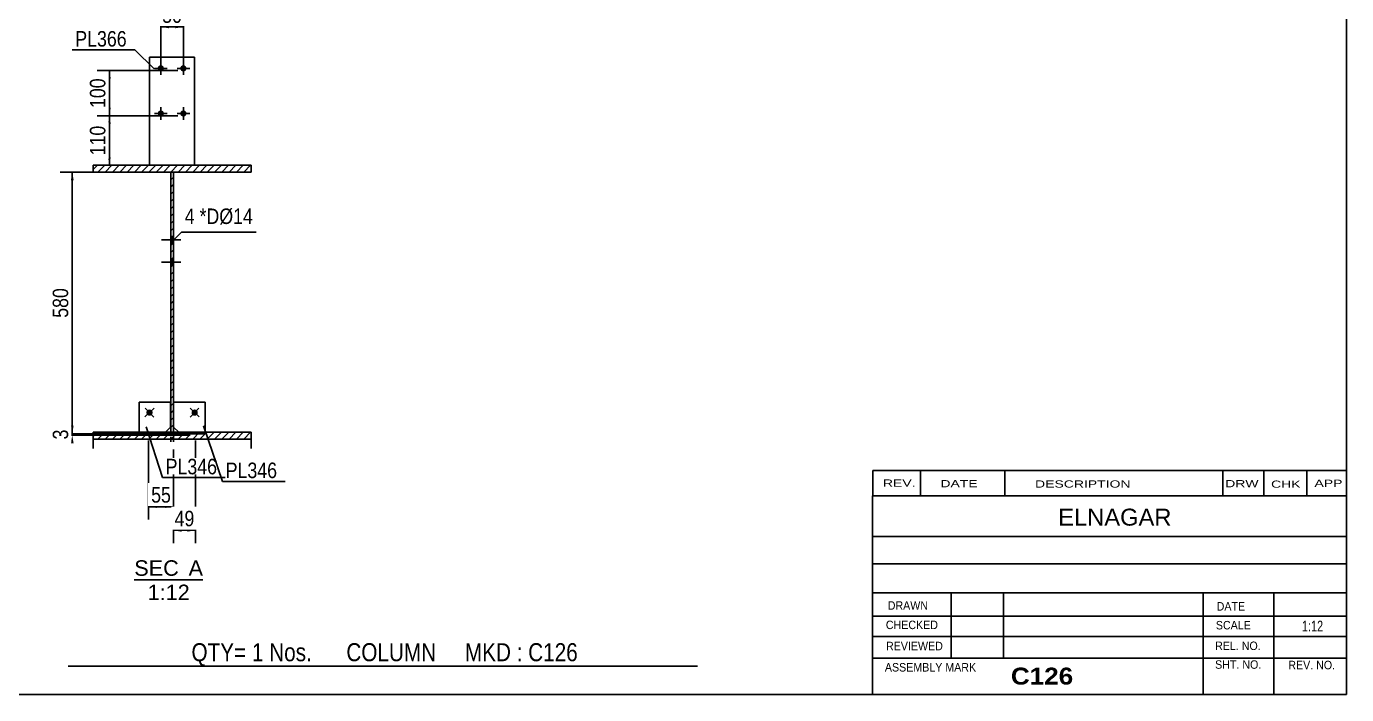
# Model space of a CAD drawing. Header units: millimetres. Extents: x -276 to 136, y -159 to 128.
# Drawn here: x -107.6 to 136.2, y -159.4 to -35.9 of the extents above; entities that cross this region are included whole.
import ezdxf

# ---------------------------------------------------------------- set-up
doc = ezdxf.new("R2010")
doc.units = ezdxf.units.MM
doc.linetypes.add('DXK_LINE_DOT1', pattern=[1.8814, 0.9407, -0.9407])
doc.styles.add('Arial', font='ARIAL.TTF', dxfattribs={"height": 0.2})
doc.styles.add('Arial Bold', font='ARIALBD.TTF', dxfattribs={"height": 0.2})
doc.styles.add('Arial Narrow', font='ARIALN.TTF', dxfattribs={"height": 0.2})

# ---------------------------------------------------------------- blocks, each defined once
blk = doc.blocks.new('Unknown-623260440-1210')
at = {"color": 5, "linetype": 'Continuous'}
for p, q in [((136.25, -159.38), (136.25, 127.62)), ((-273.75, -159.38), (136.25, -159.38))]:
    blk.add_line(p, q, dxfattribs=at)
blk = doc.blocks.new('Unknown-623260440-12 - 1256')
at = {"color": 1, "linetype": 'Continuous'}
blk.add_line((-87.69, -138.18), (-75, -138.18), dxfattribs=at)
at = {"color": 0, "linetype": 'Continuous'}
for points in [[(-79.46, -137.43), (-79.46, -134.43), (-87.69, -134.43), (-87.69, -137.43)], [(-75, -137.43), (-75, -134.43), (-77.66, -134.43), (-77.66, -137.43)], [(-77.45, -141.93), (-77.45, -138.93), (-85.23, -138.93), (-85.23, -141.93)]]:
    blk.add_wipeout(points, dxfattribs=at)
at = {"color": 136, "linetype": 'Continuous', "style": 'Arial'}
for s, height, p in [('SEC', 2.865, (-87.69, -137.43)), ('A', 2.87, (-77.66, -137.43)), ('1:12', 2.865, (-85.23, -141.93))]:
    blk.add_text(s, height=height, dxfattribs=at).set_placement(p)
blk = doc.blocks.new('Part-623260440-1292 - 1256')
at = {"color": 2, "linetype": 'Continuous'}
for p, q in [((-84.87, -41.59), (-76.54, -41.59)), ((-84.87, -41.59), (-84.87, -61.59)), ((-76.54, -41.59), (-76.54, -61.59))]:
    blk.add_line(p, q, dxfattribs=at)
at = {"color": 7, "linetype": 'DXK_LINE_DOT1'}
blk.add_line((-84.87, -61.59), (-76.54, -61.59), dxfattribs=at)
blk = doc.blocks.new('Part-623260440-1315 - 1256')
at = {"color": 2, "linetype": 'Continuous'}
for p, q in [((-86.81, -110.9), (-86.81, -105.37)), ((-86.81, -105.37), (-80.98, -105.37)), ((-80.98, -105.37), (-80.98, -109.95)), ((-80.98, -109.95), (-81.93, -110.9))]:
    blk.add_line(p, q, dxfattribs=at)
at = {"color": 7, "linetype": 'DXK_LINE_DOT1'}
for p, q in [((-86.81, -110.9), (-86.81, -111.2)), ((-86.81, -111.2), (-82.23, -111.2)), ((-81.93, -110.9), (-82.23, -111.2))]:
    blk.add_line(p, q, dxfattribs=at)
blk = doc.blocks.new('Part-623260440-1320 - 1256')
at = {"color": 2, "linetype": 'Continuous'}
for p, q in [((-80.43, -109.95), (-80.43, -105.37)), ((-80.43, -105.37), (-74.6, -105.37)), ((-74.6, -105.37), (-74.6, -110.9)), ((-80.43, -109.95), (-79.47, -110.9))]:
    blk.add_line(p, q, dxfattribs=at)
at = {"color": 7, "linetype": 'DXK_LINE_DOT1'}
for p, q in [((-79.47, -110.9), (-79.18, -111.2)), ((-74.6, -111.2), (-79.18, -111.2)), ((-74.6, -110.9), (-74.6, -111.2))]:
    blk.add_line(p, q, dxfattribs=at)
blk = doc.blocks.new('Bolt-623260440-1325 - 1256')
at = {"linetype": 'Continuous'}
blk.add_hatch(color=3, dxfattribs=at).paths.add_polyline_path([(-76.11, -107.68, -1), (-76.96, -106.88, -1)])
at = {"color": 3, "linetype": 'Continuous'}
for p, q in [((-75.69, -108.08), (-77.39, -106.48)), ((-75.74, -106.43), (-77.34, -108.13))]:
    blk.add_line(p, q, dxfattribs=at)
blk = doc.blocks.new('Bolt-623260440-1326 - 1256')
at = {"linetype": 'Continuous'}
blk.add_hatch(color=3, dxfattribs=at).paths.add_polyline_path([(-84.45, -106.88, -1), (-85.29, -107.68, -1)])
at = {"color": 3, "linetype": 'Continuous'}
for p, q in [((-84.02, -106.48), (-85.72, -108.08)), ((-85.67, -106.43), (-84.07, -108.13))]:
    blk.add_line(p, q, dxfattribs=at)
blk = doc.blocks.new('Bolt-623260440-1327 - 1256')
at = {"linetype": 'Continuous'}
for points in [[(-82.2, -43.68, -1), (-83.37, -43.68, -1)], [(-78.04, -43.68, -1), (-79.2, -43.68, -1)], [(-82.2, -52.01, -1), (-83.37, -52.01, -1)], [(-78.04, -52.01, -1), (-79.2, -52.01, -1)]]:
    blk.add_hatch(color=3, dxfattribs=at).paths.add_polyline_path(points)
at = {"color": 3, "linetype": 'Continuous'}
for p, q in [((-81.62, -43.68), (-83.95, -43.68)), ((-82.79, -42.51), (-82.79, -44.84)), ((-77.45, -43.68), (-79.79, -43.68)), ((-78.62, -42.51), (-78.62, -44.84)), ((-82.79, -50.84), (-82.79, -53.18)), ((-78.62, -50.84), (-78.62, -53.18)), ((-81.62, -52.01), (-83.95, -52.01)), ((-77.45, -52.01), (-79.79, -52.01))]:
    blk.add_line(p, q, dxfattribs=at)
blk = doc.blocks.new('Part-623260440-1331 - 1256')
at = {"linetype": 'Continuous'}
h = blk.add_hatch(dxfattribs=at)
h.set_pattern_fill('', scale=0.3, style=0, pattern_type=0)
h.set_pattern_definition([(45, (-66.12, -62.8438), (-0.67352, 0.67352), [])])
h.paths.add_polyline_path([(-95.29, -62.84), (-66.12, -62.84), (-66.12, -61.59), (-95.29, -61.59)])
at = {"color": 2, "linetype": 'Continuous'}
for p, q in [((-95.29, -62.84), (-95.29, -61.59)), ((-95.29, -61.59), (-66.12, -61.59)), ((-66.12, -62.84), (-95.29, -62.84)), ((-66.12, -61.59), (-66.12, -62.84))]:
    blk.add_line(p, q, dxfattribs=at)
blk = doc.blocks.new('Part-623260440-1349 - 1256')
at = {"linetype": 'Continuous'}
h = blk.add_hatch(dxfattribs=at)
h.set_pattern_fill('', scale=0.3, style=0, pattern_type=0)
h.set_pattern_definition([(45, (-66.12, -112.1578), (-0.67352, 0.67352), [])])
h.paths.add_polyline_path([(-95.29, -112.16), (-66.12, -112.16), (-66.12, -110.9), (-95.29, -110.9)])
at = {"color": 7, "linetype": 'DXK_LINE_DOT1'}
for p, q in [((-95.29, -110.9), (-95.29, -112.16)), ((-66.12, -110.9), (-66.12, -112.16))]:
    blk.add_line(p, q, dxfattribs=at)
at = {"color": 2, "linetype": 'Continuous'}
for p, q in [((-95.29, -112.16), (-95.29, -110.9)), ((-95.29, -110.9), (-66.12, -110.9)), ((-95.29, -112.16), (-95.29, -113.94)), ((-66.12, -112.16), (-95.29, -112.16)), ((-66.12, -110.9), (-66.12, -112.16)), ((-66.12, -112.16), (-66.12, -113.94))]:
    blk.add_line(p, q, dxfattribs=at)
blk = doc.blocks.new('Part-623260440-1353 - 1256')
at = {"linetype": 'Continuous'}
h = blk.add_hatch(dxfattribs=at)
h.set_pattern_fill('', scale=0.3, style=0, pattern_type=0)
h.set_pattern_definition([(45, (-80.4534, -110.9036), (-0.67352, 0.67352), [])])
h.paths.add_polyline_path([(-80.95, -110.9), (-80.45, -110.9), (-80.45, -62.84), (-80.95, -62.84)])
at = {"color": 2, "linetype": 'Continuous'}
for p, q in [((-80.95, -110.9), (-80.95, -62.84)), ((-80.95, -62.84), (-80.45, -62.84)), ((-80.45, -62.84), (-80.45, -110.9)), ((-80.45, -110.9), (-80.95, -110.9))]:
    blk.add_line(p, q, dxfattribs=at)
at = {"color": 7, "linetype": 'DXK_LINE_DOT1'}
for p, q in [((-80.95, -112.68), (-80.95, -110.9)), ((-80.45, -112.68), (-80.45, -110.9))]:
    blk.add_line(p, q, dxfattribs=at)
blk = doc.blocks.new('Bolt-623260440-1359 - 1256')
at = {"linetype": 'Continuous'}
for points in [[(-80.95, -74.76), (-80.95, -75.93), (-80.45, -75.93), (-80.45, -74.76)], [(-80.95, -74.76), (-80.95, -75.93), (-80.45, -75.93), (-80.45, -74.76)], [(-80.95, -78.93), (-80.95, -80.09), (-80.45, -80.09), (-80.45, -78.93)], [(-80.95, -78.93), (-80.95, -80.09), (-80.45, -80.09), (-80.45, -78.93)]]:
    blk.add_hatch(color=3, dxfattribs=at).paths.add_polyline_path(points)
at = {"color": 3, "linetype": 'Continuous'}
for p, q in [((-79.09, -75.34), (-82.67, -75.34)), ((-79.09, -75.34), (-82.67, -75.34)), ((-80.45, -74.76), (-80.95, -74.76)), ((-80.45, -74.76), (-80.95, -74.76)), ((-80.45, -75.93), (-80.95, -75.93)), ((-80.45, -75.93), (-80.95, -75.93)), ((-79.09, -79.51), (-82.67, -79.51)), ((-79.09, -79.51), (-82.67, -79.51)), ((-80.45, -78.93), (-80.95, -78.93)), ((-80.45, -78.93), (-80.95, -78.93)), ((-80.45, -80.09), (-80.95, -80.09)), ((-80.45, -80.09), (-80.95, -80.09))]:
    blk.add_line(p, q, dxfattribs=at)
blk = doc.blocks.new('StraightDimension-623260440-1372 - 1256')
at = {"linetype": 'Continuous'}
for points in [[(-83.54, -124.91), (-85.04, -124.66), (-83.54, -124.41)], [(-81.95, -124.41), (-80.45, -124.66), (-81.95, -124.91)]]:
    blk.add_hatch(color=7, dxfattribs=at).paths.add_polyline_path(points)
at = {"color": 7, "linetype": 'Continuous'}
for p, q in [((-85.04, -112.45), (-85.04, -127.06)), ((-80.45, -114.11), (-80.45, -127.06)), ((-85.04, -124.66), (-80.45, -124.66))]:
    blk.add_line(p, q, dxfattribs=at)
at = {"color": 0}
blk.add_wipeout([(-80.32, -124.51), (-80.32, -120.31), (-85.17, -120.31), (-85.17, -124.51)], dxfattribs=at)
at = {"color": 3, "style": 'Arial Narrow'}
blk.add_text('55', height=2.863, dxfattribs=at).set_placement((-84.57, -123.91))
blk = doc.blocks.new('StraightDimension-623260440-1399 - 1256')
at = {"linetype": 'Continuous'}
for points in [[(-81.29, -36.27), (-82.79, -36.02), (-81.29, -35.77)], [(-80.12, -35.77), (-78.62, -36.02), (-80.12, -36.27)]]:
    blk.add_hatch(color=7, dxfattribs=at).paths.add_polyline_path(points)
at = {"color": 7, "linetype": 'Continuous'}
for p, q in [((-82.79, -43.09), (-82.79, -33.77)), ((-78.62, -43.09), (-78.62, -33.77)), ((-82.79, -36.02), (-78.62, -36.02))]:
    blk.add_line(p, q, dxfattribs=at)
at = {"color": 0}
blk.add_wipeout([(-78.28, -35.87), (-78.28, -31.67), (-83.13, -31.67), (-83.13, -35.87)], dxfattribs=at)
at = {"color": 3, "style": 'Arial Narrow'}
blk.add_text('50', height=2.863, dxfattribs=at).set_placement((-82.53, -35.27))
blk = doc.blocks.new('StraightDimension-623260440-1412 - 1256')
at = {"linetype": 'Continuous'}
for points in [[(-92.53, -53.93), (-92.28, -52.43), (-92.03, -53.93)], [(-92.03, -60.09), (-92.28, -61.59), (-92.53, -60.09)]]:
    blk.add_hatch(color=7, dxfattribs=at).paths.add_polyline_path(points)
at = {"color": 7, "linetype": 'Continuous'}
for p, q in [((-79.62, -52.43), (-94.53, -52.43)), ((-92.28, -61.59), (-92.28, -52.43)), ((-67.12, -61.59), (-94.53, -61.59))]:
    blk.add_line(p, q, dxfattribs=at)
at = {"color": 0}
blk.add_wipeout([(-92.43, -53.67), (-96.63, -53.67), (-96.63, -60.35), (-92.43, -60.35)], dxfattribs=at)
at = {"color": 3, "style": 'Arial Narrow'}
blk.add_text('110', height=2.863, rotation=90.0002, dxfattribs=at).set_placement((-93.03, -59.75))
blk = doc.blocks.new('StraightDimension-623260440-1422 - 1256')
at = {"linetype": 'Continuous'}
for points in [[(-92.53, -45.59), (-92.28, -44.09), (-92.03, -45.59)], [(-92.03, -50.93), (-92.28, -52.43), (-92.53, -50.93)]]:
    blk.add_hatch(color=7, dxfattribs=at).paths.add_polyline_path(points)
at = {"color": 7, "linetype": 'Continuous'}
for p, q in [((-79.62, -44.09), (-94.53, -44.09)), ((-92.28, -52.43), (-92.28, -44.09)), ((-79.62, -52.43), (-94.53, -52.43))]:
    blk.add_line(p, q, dxfattribs=at)
at = {"color": 0}
blk.add_wipeout([(-92.43, -44.92), (-96.63, -44.92), (-96.63, -51.6), (-92.43, -51.6)], dxfattribs=at)
at = {"color": 3, "style": 'Arial Narrow'}
blk.add_text('100', height=2.863, rotation=90.0002, dxfattribs=at).set_placement((-93.03, -51))
blk = doc.blocks.new('StraightDimension-623260440-1433 - 1256')
at = {"linetype": 'Continuous'}
for points in [[(-78.95, -129.28), (-80.45, -129.03), (-78.95, -128.78)], [(-77.87, -128.78), (-76.37, -129.03), (-77.87, -129.28)]]:
    blk.add_hatch(color=7, dxfattribs=at).paths.add_polyline_path(points)
at = {"color": 7, "linetype": 'Continuous'}
for p, q in [((-76.37, -112.45), (-76.37, -131.43)), ((-80.45, -115.92), (-80.45, -131.43)), ((-80.45, -129.03), (-76.37, -129.03))]:
    blk.add_line(p, q, dxfattribs=at)
at = {"color": 0}
blk.add_wipeout([(-75.98, -128.88), (-75.98, -124.68), (-80.84, -124.68), (-80.84, -128.88)], dxfattribs=at)
at = {"color": 3, "style": 'Arial Narrow'}
blk.add_text('49', height=2.863, dxfattribs=at).set_placement((-80.24, -128.28))
blk = doc.blocks.new('StraightDimension-623260440-2615 - 1256')
at = {"linetype": 'Continuous'}
for points in [[(-99.39, -64.34), (-99.14, -62.84), (-98.89, -64.34)], [(-98.89, -109.7), (-99.14, -111.2), (-99.39, -109.7)]]:
    blk.add_hatch(color=7, dxfattribs=at).paths.add_polyline_path(points)
at = {"color": 7, "linetype": 'Continuous'}
for p, q in [((-67.12, -62.84), (-101.39, -62.84)), ((-99.14, -111.2), (-99.14, -62.84)), ((-75.6, -111.2), (-101.39, -111.2))]:
    blk.add_line(p, q, dxfattribs=at)
at = {"color": 0}
blk.add_wipeout([(-99.29, -83.68), (-103.49, -83.68), (-103.49, -90.36), (-99.29, -90.36)], dxfattribs=at)
at = {"color": 3, "style": 'Arial Narrow'}
blk.add_text('580', height=2.863, rotation=90.0002, dxfattribs=at).set_placement((-99.89, -89.76))
blk = doc.blocks.new('StraightDimension-623260440-2616 - 1256')
at = {"linetype": 'Continuous'}
for points in [[(-98.89, -109.7), (-99.14, -111.2), (-99.39, -109.7)], [(-99.39, -112.95), (-99.14, -111.45), (-98.89, -112.95)]]:
    blk.add_hatch(color=7, dxfattribs=at).paths.add_polyline_path(points)
at = {"color": 7, "linetype": 'Continuous'}
for p, q in [((-75.6, -111.2), (-101.39, -111.2)), ((-77.37, -111.45), (-101.39, -111.45)), ((-99.14, -111.45), (-99.14, -111.2))]:
    blk.add_line(p, q, dxfattribs=at)
at = {"color": 0}
blk.add_wipeout([(-99.29, -109.81), (-103.49, -109.81), (-103.49, -112.84), (-99.29, -112.84)], dxfattribs=at)
at = {"color": 3, "style": 'Arial Narrow'}
blk.add_text('3', height=2.86, rotation=90.0002, dxfattribs=at).set_placement((-99.89, -112.24))
blk = doc.blocks.new('CBS_CALLOFF-623260440-10176')
at = {"color": 7, "linetype": 'Continuous'}
blk.add_line((-99.87, -154.11), (16.36, -154.13), dxfattribs=at)
at = {"color": 3, "linetype": 'Continuous', "style": 'Arial Narrow'}
blk.add_text('QTY= 1 Nos.      COLUMN     MKD : C126', height=3.3405, dxfattribs=at).set_placement((-77.12, -153.22))
blk = doc.blocks.new('CBS_NAME_BLOG-623260440-10177')
at = {"color": 7, "linetype": 'Continuous'}
for p, q in [((48.66, -159.34), (48.65, -122.63)), ((48.66, -122.63), (136.17, -122.63)), ((48.66, -130.17), (136.17, -130.17)), ((48.73, -135.22), (136.25, -135.22)), ((48.66, -140.6), (136.17, -140.6)), ((63.18, -152.7), (63.18, -140.6)), ((72.86, -152.68), (72.86, -140.61)), ((109.78, -159.34), (109.78, -140.61)), ((122.83, -159.34), (122.83, -140.6)), ((48.66, -144.9), (136.25, -144.88)), ((48.66, -148.64), (136.17, -148.64)), ((48.66, -152.68), (136.17, -152.68)), ((48.65, -159.38), (136.25, -159.38))]:
    blk.add_line(p, q, dxfattribs=at)
at = {"color": 3, "linetype": 'Continuous', "style": 'Arial'}
blk.add_text('ELNAGAR', height=3.133, dxfattribs=at).set_placement((82.98, -128.16))
at = {"color": 3, "linetype": 'Continuous'}
for s, height, style, width, p in [('DRAWN', 1.566, 'Arial', 0.9, (51.49, -143.7)), ('DATE', 1.566, 'Arial', 0.9, (112.25, -143.86)), ('CHECKED', 1.566, 'Arial', 0.9, (51.14, -147.28)), ('SCALE', 1.566, 'Arial', 0.9, (112.1, -147.34)), ('1:12', 1.957, 'Arial Narrow', 0.9, (127.99, -147.7)), ('REVIEWED', 1.566, 'Arial', 0.9, (51.17, -151.19)), ('REL. NO.', 1.566, 'Arial', 0.9, (111.96, -151.15)), ('ASSEMBLY MARK', 1.5663, 'Arial', 0.9, (50.96, -155.12)), ('SHT. NO.', 1.566, 'Arial', 0.9, (111.96, -154.61)), ('REV. NO.', 1.566, 'Arial', 0.9, (125.48, -154.7)), ('C126', 3.131, 'Arial Bold', 1.1, (74.24, -157.53))]:
    blk.add_text(s, height=height, dxfattribs=dict(at, style=style, width=width)).set_placement(p)
blk = doc.blocks.new('CBS_REVISION-623260440-10178')
at = {"color": 7, "linetype": 'Continuous'}
for p, q in [((48.74, -118), (136.24, -118)), ((48.74, -118), (48.74, -122.63)), ((57.54, -118), (57.54, -122.63)), ((73.13, -118), (73.13, -122.57)), ((113.39, -118), (113.39, -122.63)), ((120.93, -118), (120.93, -122.63)), ((128.88, -118), (128.88, -122.63)), ((48.74, -122.63), (136.24, -122.63))]:
    blk.add_line(p, q, dxfattribs=at)
at = {"color": 7, "style": 'Arial Narrow', "width": 1.7}
for s, height, p in [('REV.', 1.326, (50.6, -120.96)), ('DATE', 1.326, (61.22, -121.07)), ('DESCRIPTION', 1.3257, (78.7, -121.13)), ('DRW', 1.326, (113.82, -121.07)), ('CHK', 1.326, (122.3, -121.16)), ('APP', 1.326, (130.31, -121))]:
    blk.add_text(s, height=height, dxfattribs=at).set_placement(p)
blk = doc.blocks.new('Mark-623260440-1311 - 1256')
at = {"color": 0}
blk.add_wipeout([(-72.39, -118.68), (-72.39, -115.68), (-81.89, -115.68), (-81.89, -118.68)], dxfattribs=at)
blk.add_wipeout([(-72.39, -118.68), (-72.39, -115.68), (-81.89, -115.68), (-81.89, -118.68)], dxfattribs=at)
at = {"color": 7, "linetype": 'Continuous'}
for p, q in [((-85.49, -109.88), (-82.49, -119.28)), ((-82.49, -119.28), (-70.89, -119.28))]:
    blk.add_line(p, q, dxfattribs=at)
at = {"color": 3, "style": 'Arial Narrow'}
blk.add_text('PL346', height=2.863, dxfattribs=at).set_placement((-81.89, -118.68))
blk = doc.blocks.new('Mark-623260440-1287 - 1256')
at = {"color": 7, "linetype": 'Continuous'}
blk.add_line((-84.04, -43.78), (-87.58, -40.25), dxfattribs=at)
at = {"color": 0}
blk.add_wipeout([(-89.08, -39.65), (-89.08, -36.65), (-98.58, -36.65), (-98.58, -39.65)], dxfattribs=at)
blk.add_wipeout([(-89.08, -39.65), (-89.08, -36.65), (-98.58, -36.65), (-98.58, -39.65)], dxfattribs=at)
at = {"color": 7, "linetype": 'Continuous'}
blk.add_line((-99.18, -40.25), (-87.58, -40.25), dxfattribs=at)
at = {"color": 3, "style": 'Arial Narrow'}
blk.add_text('PL366', height=2.863, dxfattribs=at).set_placement((-98.58, -39.65))
blk = doc.blocks.new('Mark-623260440-1316 - 1256')
at = {"color": 0}
blk.add_wipeout([(-61.3, -119.38), (-61.3, -116.38), (-70.8, -116.38), (-70.8, -119.38)], dxfattribs=at)
blk.add_wipeout([(-61.3, -119.38), (-61.3, -116.38), (-70.8, -116.38), (-70.8, -119.38)], dxfattribs=at)
at = {"color": 7, "linetype": 'Continuous'}
for p, q in [((-74.9, -109.72), (-71.4, -119.98)), ((-71.4, -119.98), (-59.8, -119.98))]:
    blk.add_line(p, q, dxfattribs=at)
at = {"color": 3, "style": 'Arial Narrow'}
blk.add_text('PL346', height=2.863, dxfattribs=at).set_placement((-70.8, -119.38))
blk = doc.blocks.new('Mark-623260440-2550 - 1256')
at = {"color": 7, "linetype": 'Continuous'}
for p, q in [((-80.37, -75.34), (-78.96, -73.93)), ((-78.96, -73.93), (-65.16, -73.93))]:
    blk.add_line(p, q, dxfattribs=at)
at = {"color": 0}
blk.add_wipeout([(-76.53, -72.43), (-76.53, -69.43), (-78.36, -69.43), (-78.36, -72.43)], dxfattribs=at)
blk.add_wipeout([(-76.53, -72.43), (-76.53, -69.43), (-78.36, -69.43), (-78.36, -72.43)], dxfattribs=at)
blk.add_wipeout([(-71.98, -72.43), (-71.98, -69.43), (-75.63, -69.43), (-75.63, -72.43)], dxfattribs=at)
blk.add_wipeout([(-71.98, -72.43), (-71.98, -69.43), (-75.63, -69.43), (-75.63, -72.43)], dxfattribs=at)
at = {"color": 3, "style": 'Arial Narrow'}
blk.add_text('4', height=2.86, dxfattribs=at).set_placement((-78.36, -72.43))
at = {"color": 0}
blk.add_wipeout([(-65.76, -72.43), (-65.76, -69.43), (-71.98, -69.43), (-71.98, -72.43)], dxfattribs=at)
blk.add_wipeout([(-65.76, -72.43), (-65.76, -69.43), (-71.98, -69.43), (-71.98, -72.43)], dxfattribs=at)
at = {"color": 3, "style": 'Arial Narrow'}
for s, p in [('*D', (-75.63, -72.43)), ('Ø14', (-71.98, -72.43))]:
    blk.add_text(s, height=2.863, dxfattribs=at).set_placement(p)

msp = doc.modelspace()

# ---------------------------------------------------------------- block references
for name in ['Unknown-623260440-1210', 'Part-623260440-1292 - 1256', 'Bolt-623260440-1327 - 1256', 'Part-623260440-1331 - 1256', 'Part-623260440-1353 - 1256', 'Bolt-623260440-1359 - 1256', 'Part-623260440-1315 - 1256', 'Bolt-623260440-1326 - 1256', 'Part-623260440-1320 - 1256', 'Bolt-623260440-1325 - 1256', 'Part-623260440-1349 - 1256', 'CBS_REVISION-623260440-10178', 'CBS_NAME_BLOG-623260440-10177', 'CBS_CALLOFF-623260440-10176']:
    msp.add_blockref(name, (0, 0))

# ---------------------------------------------------------------- next in the draw order: block references
for name in ['StraightDimension-623260440-1399 - 1256', 'StraightDimension-623260440-1412 - 1256', 'StraightDimension-623260440-2615 - 1256', 'StraightDimension-623260440-1372 - 1256', 'Unknown-623260440-12 - 1256']:
    msp.add_blockref(name, (0, 0))

# ---------------------------------------------------------------- next in the draw order: block references
for name in ['StraightDimension-623260440-1422 - 1256', 'Mark-623260440-2550 - 1256', 'StraightDimension-623260440-1433 - 1256']:
    msp.add_blockref(name, (0, 0))

# ---------------------------------------------------------------- next in the draw order: block references
for name in ['Mark-623260440-1287 - 1256', 'StraightDimension-623260440-2616 - 1256']:
    msp.add_blockref(name, (0, 0))

# ---------------------------------------------------------------- next in the draw order: block references
msp.add_blockref('Mark-623260440-1311 - 1256', (0, 0))

# ---------------------------------------------------------------- next in the draw order: block references
msp.add_blockref('Mark-623260440-1316 - 1256', (0, 0))

doc.saveas('drawing.dxf')
